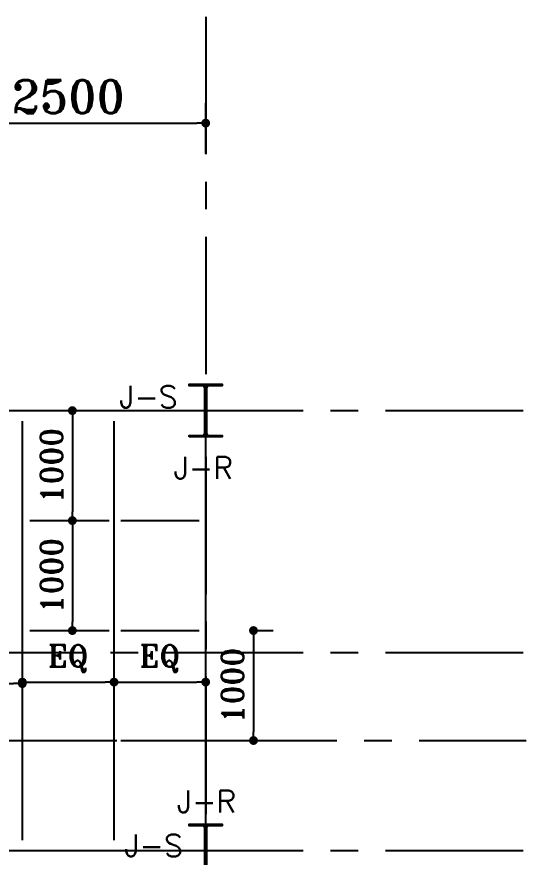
# Model space of a CAD drawing. Header units: inches. Extents: x 1387 to 2676, y -3554 to -2136.
# Drawn here: x 2609.33 to 2613.97, y -2495.89 to -2488.25 of the extents above; entities that cross this region are included whole.
import ezdxf
from ezdxf.enums import TextEntityAlignment as Align

# ---------------------------------------------------------------- set-up
doc = ezdxf.new("R2010")
doc.units = ezdxf.units.IN
doc.header["$MEASUREMENT"] = 0
doc.linetypes.add('CENTER', pattern=[2, 1.25, -0.25, 0.25, -0.25])
for name, color, linetype in [('3G', 3, 'Continuous'), ('AA-IPE300', 27, 'Continuous'), ('AXE', 1, 'CENTER'), ('DIM', 8, 'Continuous'), ('MEMBER TEXT', 7, 'Continuous'), ('Pich', 2, 'Continuous'), ('UPN100', 1, 'Continuous'), ('wall', 4, 'Continuous')]:
    doc.layers.add(name, color=color, linetype=linetype)
doc.styles.add('ROMANS', font='ROMANS')
doc.styles.add('ROMANT', font='romant')
doc.dimstyles.new('1-100', dxfattribs={"dimtxt": 0.3, "dimasz": 0.08, "dimexe": 0.18, "dimexo": 0.0625, "dimgap": 0.09, "dimtad": 1, "dimdec": 0, "dimlfac": 1000, "dimdsep": 46, "dimtxsty": 'ROMANT', "dimblk": 'DOT', "dimcen": 0.09, "dimclrd": 1, "dimclre": 1, "dimclrt": 3, "dimadec": 0, "dimazin": 0, "dimtfac": 1, "dimtdec": 0, "dimtix": 1, "dimtofl": 0, "dimtmove": 2, "dimatfit": 3, "dimldrblk": 'DOT', "dimfxl": 1, "dimtolj": 1, "dimarcsym": 0})
doc.dimstyles.new('Copy of 1-100', dxfattribs={"dimtxt": 0.2, "dimasz": 0.08, "dimexe": 0.18, "dimexo": 0.0625, "dimgap": 0.09, "dimtad": 1, "dimdec": 0, "dimlfac": 1000, "dimdsep": 46, "dimtxsty": 'ROMANT', "dimblk": 'DOT', "dimcen": 0.09, "dimclrd": 1, "dimclre": 1, "dimclrt": 3, "dimadec": 0, "dimazin": 0, "dimtfac": 1, "dimtdec": 0, "dimtix": 1, "dimtofl": 0, "dimtmove": 2, "dimatfit": 3, "dimldrblk": 'DOT', "dimfxl": 1, "dimtolj": 1, "dimarcsym": 0})

# ---------------------------------------------------------------- blocks, each defined once
blk = doc.blocks.new('DOT')
at = {"layer": 'DIM', "color": 0, "linetype": 'ByBlock'}
blk.add_line((-0.5, 0), (-1, 0), dxfattribs=at)
at = {"layer": 'DIM', "color": 0, "linetype": 'ByBlock', "const_width": 0.5}
blk.add_lwpolyline([(-0.25, 0, 1), (0.25, 0, 1)], format="xyb", close=True, dxfattribs=at)
blk = doc.blocks.new('*D2174')
at = {"layer": 'Defpoints', "color": 0, "transparency": 16777216}
for p in [(2609.3849, -2494.3155), (2608.5515, -2494.4071), (2609.3849, -2494.3942)]:
    blk.add_point(p, dxfattribs=at)
at = {"layer": 'Pich', "color": 1, "lineweight": -2, "transparency": 16777216}
for p, q in [((2608.5515, -2494.3446), (2608.5515, -2494.1355)), ((2609.3849, -2494.3317), (2609.3849, -2494.1355)), ((2608.6315, -2494.3155), (2609.3049, -2494.3155))]:
    blk.add_line(p, q, dxfattribs=at)
at = {"layer": 'Pich', "color": 1, "lineweight": -2, "transparency": 16777216, "xscale": 0.08, "yscale": 0.08, "zscale": 0.08, "rotation": 180}
blk.add_blockref('DOT', (2608.5515, -2494.3155), dxfattribs=at)
at = {"layer": 'Pich', "color": 1, "lineweight": -2, "transparency": 16777216, "xscale": 0.08, "yscale": 0.08, "zscale": 0.08}
blk.add_blockref('DOT', (2609.3849, -2494.3155), dxfattribs=at)
at = {"layer": 'Pich', "color": 3, "transparency": 16777216, "insert": (2608.9682, -2494.1017), "char_height": 0.2, "attachment_point": 5, "style": 'ROMANT'}
blk.add_mtext('\\A1;EQ', dxfattribs=at)
blk = doc.blocks.new('_Dot')
at = {"layer": 'DIM', "color": 0, "lineweight": -2}
blk.add_line((-0.5, 0), (-1, 0), dxfattribs=at)
at = {"layer": 'DIM', "color": 0, "const_width": 0.5}
blk.add_lwpolyline([(-0.25, 0, 1), (0.25, 0, 1)], format="xyb", close=True, dxfattribs=at)
blk = doc.blocks.new('*D2175')
at = {"layer": 'Defpoints', "color": 0, "transparency": 16777216}
for p in [(2610.2182, -2494.3017), (2610.2182, -2494.3804), (2609.3849, -2494.4071)]:
    blk.add_point(p, dxfattribs=at)
at = {"layer": 'Pich', "color": 1, "lineweight": -2, "transparency": 16777216}
for p, q in [((2609.3849, -2494.3446), (2609.3849, -2494.1217)), ((2610.2182, -2494.3179), (2610.2182, -2494.1217)), ((2609.4649, -2494.3017), (2610.1382, -2494.3017))]:
    blk.add_line(p, q, dxfattribs=at)
at = {"layer": 'Pich', "color": 1, "lineweight": -2, "transparency": 16777216, "xscale": 0.08, "yscale": 0.08, "zscale": 0.08, "rotation": 180}
blk.add_blockref('DOT', (2609.3849, -2494.3017), dxfattribs=at)
at = {"layer": 'Pich', "color": 1, "lineweight": -2, "transparency": 16777216, "xscale": 0.08, "yscale": 0.08, "zscale": 0.08}
blk.add_blockref('DOT', (2610.2182, -2494.3017), dxfattribs=at)
at = {"layer": 'Pich', "color": 3, "transparency": 16777216, "insert": (2609.8015, -2494.0878), "char_height": 0.2, "attachment_point": 5, "style": 'ROMANT'}
blk.add_mtext('\\A1;EQ', dxfattribs=at)
blk = doc.blocks.new('*D2176')
at = {"layer": 'Defpoints', "color": 0, "transparency": 16777216}
for p in [(2611.0515, -2494.3017), (2611.0515, -2494.3804), (2610.2182, -2494.4071)]:
    blk.add_point(p, dxfattribs=at)
at = {"layer": 'Pich', "color": 1, "lineweight": -2, "transparency": 16777216}
for p, q in [((2610.2182, -2494.3446), (2610.2182, -2494.1217)), ((2611.0515, -2494.3179), (2611.0515, -2494.1217)), ((2610.2982, -2494.3017), (2610.9715, -2494.3017))]:
    blk.add_line(p, q, dxfattribs=at)
at = {"layer": 'Pich', "color": 1, "lineweight": -2, "transparency": 16777216, "xscale": 0.08, "yscale": 0.08, "zscale": 0.08, "rotation": 180}
blk.add_blockref('DOT', (2610.2182, -2494.3017), dxfattribs=at)
at = {"layer": 'Pich', "color": 1, "lineweight": -2, "transparency": 16777216, "xscale": 0.08, "yscale": 0.08, "zscale": 0.08}
blk.add_blockref('DOT', (2611.0515, -2494.3017), dxfattribs=at)
at = {"layer": 'Pich', "color": 3, "transparency": 16777216, "insert": (2610.6349, -2494.0878), "char_height": 0.2, "attachment_point": 5, "style": 'ROMANT'}
blk.add_mtext('\\A1;EQ', dxfattribs=at)
blk = doc.blocks.new('*D2143')
at = {"layer": 'Defpoints', "color": 0, "transparency": 16777216}
for p in [(2608.5516, -2489.219), (2611.0516, -2489.219), (2611.0516, -2489.5565)]:
    blk.add_point(p, dxfattribs=at)
at = {"layer": 'wall', "color": 1, "lineweight": -2, "transparency": 16777216}
for p, q in [((2608.5516, -2489.1565), (2608.5516, -2489.039)), ((2611.0516, -2489.494), (2611.0516, -2489.039)), ((2608.6316, -2489.219), (2610.9716, -2489.219))]:
    blk.add_line(p, q, dxfattribs=at)
at = {"layer": 'wall', "color": 1, "lineweight": -2, "transparency": 16777216, "xscale": 0.08, "yscale": 0.08, "zscale": 0.08, "rotation": 180}
blk.add_blockref('DOT', (2608.5516, -2489.219), dxfattribs=at)
at = {"layer": 'wall', "color": 1, "lineweight": -2, "transparency": 16777216, "xscale": 0.08, "yscale": 0.08, "zscale": 0.08}
blk.add_blockref('DOT', (2611.0516, -2489.219), dxfattribs=at)
at = {"layer": 'wall', "color": 3, "transparency": 16777216, "insert": (2609.8016, -2488.979), "char_height": 0.3, "attachment_point": 5, "style": 'ROMANT'}
blk.add_mtext('\\A1;2500', dxfattribs=at)
blk = doc.blocks.new('*D2571')
at = {"color": 1, "lineweight": -2, "transparency": 16777216}
for p, q in [((2609.8658, -2491.833), (2610.0194, -2491.833)), ((2609.8394, -2491.913), (2609.8394, -2492.753)), ((2609.8748, -2492.833), (2610.0194, -2492.833))]:
    blk.add_line(p, q, dxfattribs=at)
at = {"layer": 'Defpoints', "color": 0, "transparency": 16777216}
for p in [(2609.8033, -2491.833), (2609.8123, -2492.833), (2609.8394, -2492.833)]:
    blk.add_point(p, dxfattribs=at)
at = {"color": 1, "lineweight": -2, "transparency": 16777216, "xscale": 0.08, "yscale": 0.08, "zscale": 0.08}
for p, rotation in [((2609.8394, -2491.833), 90), ((2609.8394, -2492.833), 270)]:
    blk.add_blockref('DOT', p, dxfattribs=dict(at, rotation=rotation))
at = {"color": 3, "transparency": 16777216, "insert": (2609.6494, -2492.333), "char_height": 0.2, "attachment_point": 5, "rotation": 90, "style": 'ROMANT'}
blk.add_mtext('\\A1;1000', dxfattribs=at)
blk = doc.blocks.new('*D2572')
at = {"color": 1, "lineweight": -2, "transparency": 16777216}
for p, q in [((2609.8658, -2492.833), (2610.0194, -2492.833)), ((2609.8394, -2492.913), (2609.8394, -2493.753)), ((2609.8748, -2493.833), (2610.0194, -2493.833))]:
    blk.add_line(p, q, dxfattribs=at)
at = {"layer": 'Defpoints', "color": 0, "transparency": 16777216}
for p in [(2609.8033, -2492.833), (2609.8123, -2493.833), (2609.8394, -2493.833)]:
    blk.add_point(p, dxfattribs=at)
at = {"color": 1, "lineweight": -2, "transparency": 16777216, "xscale": 0.08, "yscale": 0.08, "zscale": 0.08}
for p, rotation in [((2609.8394, -2492.833), 90), ((2609.8394, -2493.833), 270)]:
    blk.add_blockref('DOT', p, dxfattribs=dict(at, rotation=rotation))
at = {"color": 3, "transparency": 16777216, "insert": (2609.6494, -2493.333), "char_height": 0.2, "attachment_point": 5, "rotation": 90, "style": 'ROMANT'}
blk.add_mtext('\\A1;1000', dxfattribs=at)
blk = doc.blocks.new('*D2573')
at = {"color": 1, "lineweight": -2, "transparency": 16777216}
for p, q in [((2611.5122, -2493.833), (2611.6658, -2493.833)), ((2611.4858, -2493.913), (2611.4858, -2494.753)), ((2611.5212, -2494.833), (2611.6658, -2494.833))]:
    blk.add_line(p, q, dxfattribs=at)
at = {"layer": 'Defpoints', "color": 0, "transparency": 16777216}
for p in [(2611.4497, -2493.833), (2611.4587, -2494.833), (2611.4858, -2494.833)]:
    blk.add_point(p, dxfattribs=at)
at = {"color": 1, "lineweight": -2, "transparency": 16777216, "xscale": 0.08, "yscale": 0.08, "zscale": 0.08}
for p, rotation in [((2611.4858, -2493.833), 90), ((2611.4858, -2494.833), 270)]:
    blk.add_blockref('DOT', p, dxfattribs=dict(at, rotation=rotation))
at = {"color": 3, "transparency": 16777216, "insert": (2611.2958, -2494.333), "char_height": 0.2, "attachment_point": 5, "rotation": 90, "style": 'ROMANT'}
blk.add_mtext('\\A1;1000', dxfattribs=at)

msp = doc.modelspace()

# ---------------------------------------------------------------- hatches: boundary and pattern name
for points in [[(2611.04408098, -2491.60798042), (2611.03260475, -2491.60798042, 0.4144144444), (2611.04408098, -2491.61946453)], [(2611.05908098, -2491.60798042), (2611.07055721, -2491.60798042, -0.4144144444), (2611.05908098, -2491.61946453)], [(2611.04408098, -2492.05801993), (2611.03260475, -2492.05801993, -0.4144144444), (2611.04408098, -2492.04653582)], [(2611.05908098, -2492.05801993), (2611.07055721, -2492.05801993, 0.4144144444), (2611.05908098, -2492.04653582)], [(2611.04408098, -2495.60791934), (2611.03260475, -2495.60791934, 0.4144144444), (2611.04408098, -2495.61940345)], [(2611.05908098, -2495.60791934), (2611.07055721, -2495.60791934, -0.4144144444), (2611.05908098, -2495.61940345)]]:
    msp.add_hatch(color=1).paths.add_polyline_path(points)

# ---------------------------------------------------------------- linework, layer by layer
at = {"layer": '3G'}
for points in [[(2610.90158098, -2492.07298042), (2610.90158098, -2492.05798042), (2611.04408098, -2492.05798042), (2611.04408098, -2491.60798042), (2610.90158098, -2491.60798042), (2610.90158098, -2491.59298042), (2611.20158098, -2491.59298042), (2611.20158098, -2491.60798042), (2611.05908098, -2491.60798042), (2611.05908098, -2492.05798042), (2611.20158098, -2492.05798042), (2611.20158098, -2492.07298042)], [(2610.90158098, -2496.07291934), (2610.90158098, -2496.05791934), (2611.04408098, -2496.05791934), (2611.04408098, -2495.60791934), (2610.90158098, -2495.60791934), (2610.90158098, -2495.59291934), (2611.20158098, -2495.59291934), (2611.20158098, -2495.60791934), (2611.05908098, -2495.60791934), (2611.05908098, -2496.05791934), (2611.20158098, -2496.05791934), (2611.20158098, -2496.07291934)]]:
    msp.add_lwpolyline(points, close=True, dxfattribs=at)
for centre, start, end in [((2611.04408098, -2491.60798829), 180.157926883, 270.157926883), ((2611.05908098, -2491.60798829), 269.842073117, 359.842073117), ((2611.05908098, -2491.60798829), 269.842073117, 359.842073117), ((2611.04408098, -2492.05801205), 89.842073117, 179.842073117), ((2611.04408098, -2492.05801205), 89.842073117, 179.842073117), ((2611.05908098, -2492.05801205), 0.157926883, 90.157926883), ((2611.05908098, -2492.05801205), 0.157926883, 90.157926883), ((2611.05908098, -2492.05801205), 0.157926883, 90.157926883), ((2611.04408098, -2495.60792722), 180.157926883, 270.157926883), ((2611.05908098, -2495.60792722), 269.842073117, 359.842073117), ((2611.05908098, -2495.60792722), 269.842073117, 359.842073117)]:
    msp.add_arc(centre, 0.01147623, start, end, dxfattribs=at)
at = {"layer": 'AA-IPE300', "color": 3}
for p, q in [((2608.55508703, -2491.83298046), (2611.05153703, -2491.83298046)), ((2611.05153703, -2495.68298046), (2611.05153703, -2491.83298046)), ((2609.38487036, -2495.73804992), (2609.38487036, -2491.9293943)), ((2610.2182037, -2495.73804992), (2610.2182037, -2491.9293943)), ((2603.16426706, -2495.83298046), (2611.04798703, -2495.83298046))]:
    msp.add_line(p, q, dxfattribs=at)
at = {"layer": 'AXE'}
for p, q in [((2611.05159024, -2488.25224023), (2611.05155401, -2502.27012093)), ((2590.68731259, -2491.83298046), (2613.96502503, -2491.83298046)), ((2590.68731259, -2494.03286074), (2613.96502503, -2494.03291939)), ((2588.99225454, -2494.83286074), (2613.96502503, -2494.83291939)), ((2590.68731259, -2495.83286074), (2613.96502503, -2495.83291939))]:
    msp.add_line(p, q, dxfattribs=at)
at = {"layer": 'UPN100', "color": 3}
for p, q in [((2609.45144568, -2492.83298046), (2610.17317336, -2492.83298046)), ((2610.27909676, -2492.83298046), (2610.9921475, -2492.83298046)), ((2609.45144568, -2493.83298046), (2610.17317336, -2493.83298046)), ((2610.27909676, -2493.83298046), (2610.9921475, -2493.83298046)), ((2609.45144568, -2494.83298046), (2610.17317336, -2494.83298046)), ((2610.27909676, -2494.83298046), (2610.9921475, -2494.83298046))]:
    msp.add_line(p, q, dxfattribs=at)

# ---------------------------------------------------------------- texts
at = {"layer": 'MEMBER TEXT', "color": 3, "ltscale": 2, "style": 'ROMANS'}
for s, p in [('J-S', (2610.5312481, -2491.70726327)), ('J-R', (2611.03092327, -2492.35464749)), ('J-R', (2611.05921791, -2495.3870668)), ('J-S', (2610.5785044, -2495.78693316))]:
    msp.add_text(s, height=0.2, dxfattribs=at).set_placement(p, align=Align.MIDDLE)

# ---------------------------------------------------------------- dimensions: what is measured, and where the dimension line sits
for base, p1, p2, picture, middle in [((2609.83941623, -2492.83298046), (2609.80331203, -2491.83298046), (2609.81230952, -2492.83298046), '*D2571', (2609.64941623, -2492.33298046)), ((2609.83941623, -2493.83298046), (2609.80331203, -2492.83298046), (2609.81230952, -2493.83298046), '*D2572', (2609.64941623, -2493.33298046)), ((2611.48580635, -2494.83298046), (2611.44970215, -2493.83298046), (2611.45869964, -2494.83298046), '*D2573', (2611.29580635, -2494.33298046))]:
    dim = msp.add_linear_dim(base=base, p1=p1, p2=p2, angle=90, dimstyle='Copy of 1-100')
    dim.commit()
    dim.dimension.update_dxf_attribs({"geometry": picture, "text_midpoint": middle})
at = {"layer": 'Pich'}
for base, p1, p2, picture, middle in [((2609.38487036, -2494.31547891), (2608.55153703, -2494.40713158), (2609.38487036, -2494.39423535), '*D2174', (2608.9682037, -2494.10166939)), ((2610.2182037, -2494.30165164), (2609.38487036, -2494.40713158), (2610.2182037, -2494.38040808), '*D2175', (2609.80153703, -2494.08784212)), ((2611.05153703, -2494.30165164), (2610.2182037, -2494.40713158), (2611.05153703, -2494.38040808), '*D2176', (2610.63487036, -2494.08784212))]:
    dim = msp.add_linear_dim(base=base, p1=p1, p2=p2, text='EQ', dimstyle='Copy of 1-100', dxfattribs=at)
    dim.commit()
    dim.dimension.update_dxf_attribs({"geometry": picture, "text_midpoint": middle})
at = {"layer": 'wall'}
dim = msp.add_linear_dim(base=(2611.05158739, -2489.21896652), p1=(2608.55158739, -2489.21896652), p2=(2611.05158739, -2489.5565498), dimstyle='1-100', dxfattribs=at)
dim.commit()
dim.dimension.update_dxf_attribs({"geometry": '*D2143', "text_midpoint": (2609.80158739, -2488.97896652)})

doc.saveas('drawing.dxf')
